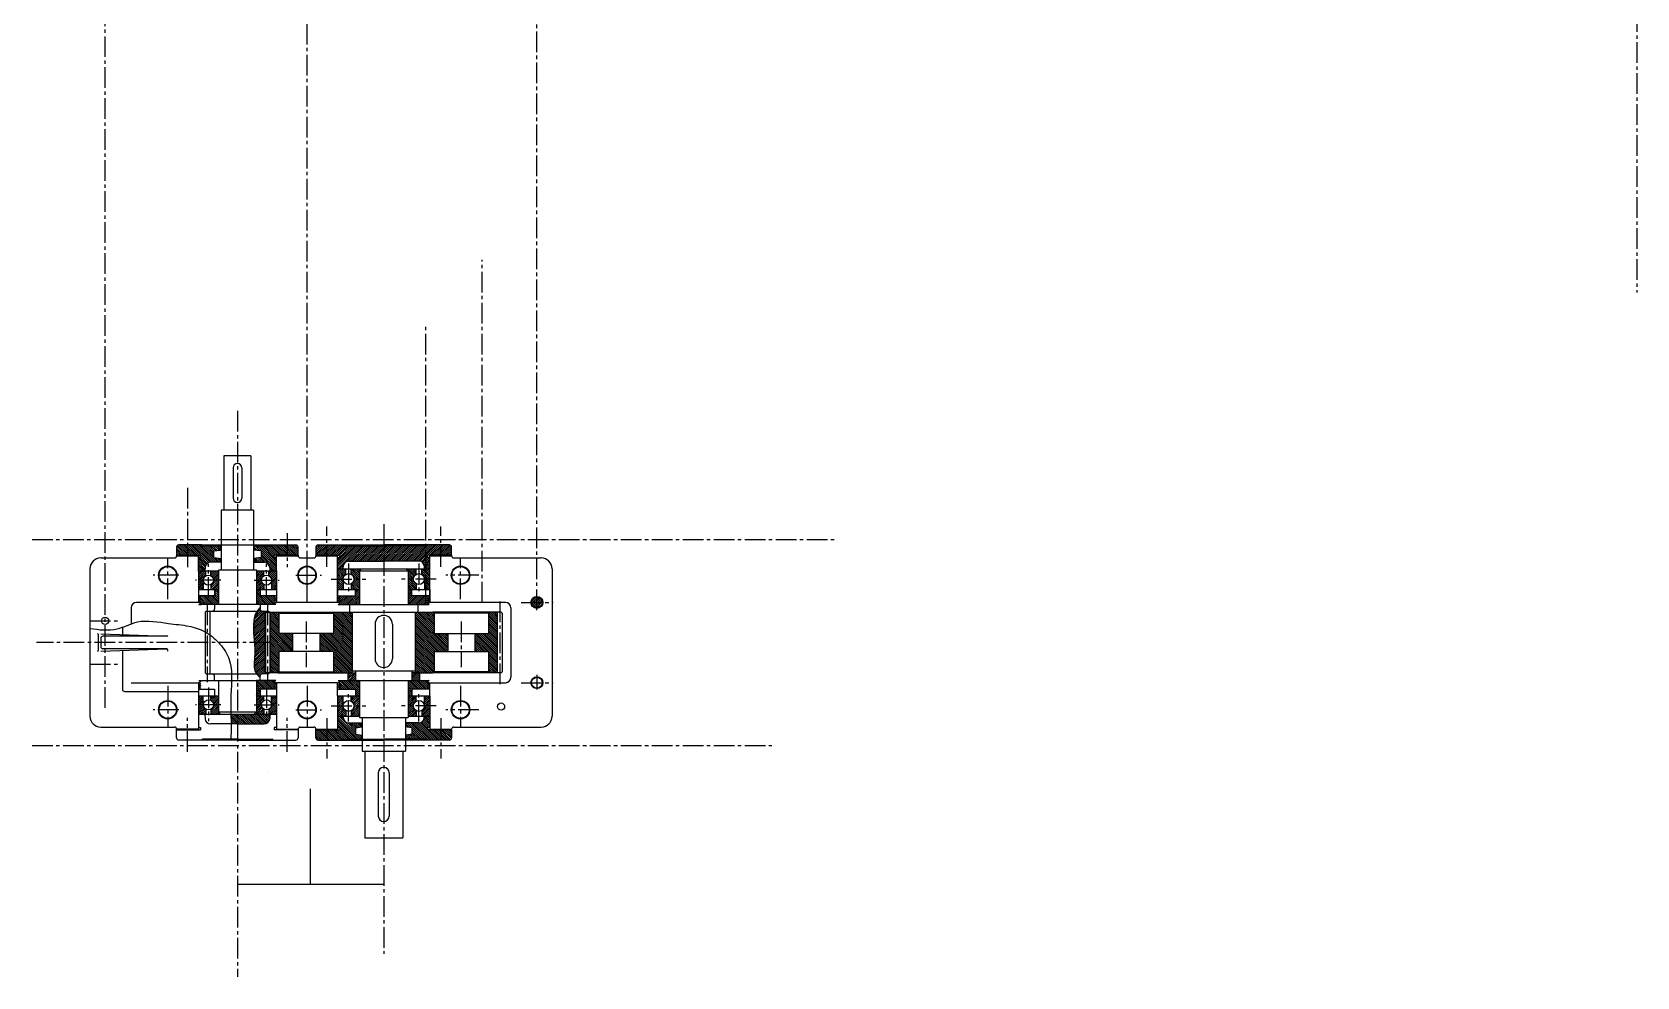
# Model space of a CAD drawing. Header units: inches. Extents: x -1077 to 1623, y -2224 to 594.
# Drawn here: x -37 to 1443, y -2224 to -1353 of the extents above; entities that cross this region are included whole.
import ezdxf

# ---------------------------------------------------------------- set-up
doc = ezdxf.new("R2010")
doc.units = ezdxf.units.IN
doc.header["$MEASUREMENT"] = 0
doc.linetypes.add('CENTER2', pattern=[28.575, 19.05, -3.175, 3.175, -3.175])
for name, color, linetype in [('中心线', 10, 'CENTER2'), ('剖面层', 4, 'Continuous'), ('粗实线', 5, 'Continuous')]:
    doc.layers.add(name, color=color, linetype=linetype)

msp = doc.modelspace()

# ---------------------------------------------------------------- hatches: boundary and pattern name
at = {"layer": '剖面层'}
h = msp.add_hatch(dxfattribs=at)
h.set_pattern_fill('ANSI31', color=256, scale=10, angle=90)
h.paths.add_polyline_path([(198.5, -1826), (185.5, -1826, -0.414214), (184.5, -1827), (168, -1827), (168, -1830.7), (174.5, -1831.5), (174.5, -1837.5), (168, -1838.3), (168, -1842), (177.3, -1842, -0.399656), (182.3, -1846.8), (182.5, -1850), (188.5, -1850), (188.5, -1837.6), (186.5, -1837.6), (186.5, -1835.6), (198.5, -1835.6)])
h.paths.add_polyline_path([(208.5, -1828, 0.414214), (206.5, -1826), (198.5, -1826), (198.5, -1835.6), (203, -1835.6), (208.5, -1835.6)])
h.paths.add_polyline_path([(130.5, -1831.5), (137, -1830.7), (137, -1827), (120.5, -1827, -0.414214), (119.5, -1826), (106.5, -1826), (106.5, -1835.6), (118.5, -1835.6), (118.5, -1837.6), (116.5, -1837.6), (116.5, -1850), (122.5, -1850), (122.7, -1846.8, -0.399656), (127.7, -1842), (137, -1842), (137, -1838.3), (130.5, -1837.5)])
h.paths.add_polyline_path([(106.5, -1826), (98.5, -1826, 0.414214), (96.5, -1828), (96.5, -1835.6), (102, -1835.6), (106.5, -1835.6)])
h = msp.add_hatch(dxfattribs=at)
h.set_pattern_fill('ANSI31', color=256, scale=10)
h.paths.add_polyline_path([(287.5, -1827), (249, -1827, -0.414214), (248, -1826), (235, -1826), (235, -1835.6), (247, -1835.6), (247, -1837.6), (245, -1837.6), (245, -1848), (250, -1848), (250, -1846, -0.414214), (255, -1841), (287.5, -1841)])
h.paths.add_polyline_path([(235, -1826), (227, -1826, 0.414214), (225, -1828), (225, -1835.6), (235, -1835.6)])
h.paths.add_polyline_path([(326.3, -1827, -0.063254), (326, -1827), (287.5, -1827), (287.5, -1841), (320, -1841, -0.414214), (325, -1846), (325, -1848), (326.3, -1848)])
h.paths.add_polyline_path([(340, -1826), (327, -1826, -0.341999), (326.3, -1827), (326.3, -1848), (330, -1848), (330, -1837.6), (328, -1837.6), (328, -1835.6), (340, -1835.6)])
h.paths.add_polyline_path([(350, -1828, 0.414214), (348, -1826), (340, -1826), (340, -1835.6), (350, -1835.6)])
h = msp.add_hatch(dxfattribs=at)
h.set_pattern_fill('ANSI31', color=256, scale=10)
h.paths.add_polyline_path([(135, -1850), (128.1, -1850), (128.1, -1854.5, -0.266857), (130.4, -1858.5), (135, -1858.5)])
h.paths.add_polyline_path([(135, -1858.5), (130.4, -1858.5, -0.266857), (128.1, -1862.5), (128.1, -1867), (135, -1867)])
h.paths.add_polyline_path([(121.1, -1858.5), (116.5, -1858.5), (116.5, -1867), (121.1, -1867)])
h.paths.add_polyline_path([(123.4, -1854.5), (123.4, -1850), (116.5, -1850), (116.5, -1858.5), (121.1, -1858.5, -0.267949)])
h.paths.add_polyline_path([(176.9, -1850), (170, -1850), (170, -1858.5), (174.6, -1858.5, -0.266857), (176.9, -1854.5)])
h.paths.add_polyline_path([(188.5, -1850), (181.6, -1850), (181.6, -1854.5, -0.267949), (183.9, -1858.5), (188.5, -1858.5)])
h.paths.add_polyline_path([(188.5, -1858.5), (183.9, -1858.5), (183.9, -1867), (188.5, -1867)])
h.paths.add_polyline_path([(176.9, -1862.5, -0.266857), (174.6, -1858.5), (170, -1858.5), (170, -1867), (176.9, -1867)])
h = msp.add_hatch(dxfattribs=at)
h.set_pattern_fill('ANSI31', color=256, scale=10, angle=90)
h.paths.add_polyline_path([(265, -1857.5), (260, -1857.5, -0.266598), (257.5, -1861.8), (257.5, -1867), (265, -1867)])
h.paths.add_polyline_path([(265, -1848), (257.5, -1848), (257.5, -1853.2, -0.265239), (260, -1857.5), (265, -1857.5)])
h.paths.add_polyline_path([(252.5, -1848), (245, -1848), (245, -1857.5), (250, -1857.5, -0.265967), (252.5, -1853.2)])
h.paths.add_polyline_path([(250, -1857.5), (245, -1857.5), (245, -1867), (250, -1867)])
h.paths.add_polyline_path([(317.5, -1861.8, -0.266598), (315, -1857.5), (310, -1857.5), (310, -1867), (317.5, -1867)])
h.paths.add_polyline_path([(317.5, -1853.2), (317.5, -1848), (310, -1848), (310, -1857.5), (315, -1857.5, -0.265239)])
h.paths.add_polyline_path([(330, -1857.5), (326.3, -1857.5), (326.3, -1867), (330, -1867)])
h.paths.add_polyline_path([(330, -1848), (326.3, -1848), (326.3, -1857.5), (330, -1857.5)])
h.paths.add_polyline_path([(326.3, -1848), (322.5, -1848), (322.5, -1853.2, -0.265967), (325, -1857.5), (326.3, -1857.5)])
h.paths.add_polyline_path([(326.3, -1857.5), (325, -1857.5), (325, -1867), (326.3, -1867)])
h = msp.add_hatch(dxfattribs=at)
h.set_pattern_fill('ANSI31', color=256, scale=10, angle=90)
h.paths.add_polyline_path([(188, -1879), (186.3, -1878), (188, -1877), (186.3, -1876), (188, -1875), (186.3, -1874), (188, -1873), (173.5, -1873), (173.5, -1867), (170, -1867), (170, -1881), (188, -1881), (186.3, -1880)])
h.paths.add_polyline_path([(135, -1867), (131.5, -1867), (131.5, -1873), (117, -1873), (118.7, -1874), (117, -1875), (118.7, -1876), (117, -1877), (118.7, -1878), (117, -1879), (118.7, -1880), (117, -1881), (135, -1881)])
h = msp.add_hatch(dxfattribs=at)
h.set_pattern_fill('ANSI31', color=256, scale=10)
h.paths.add_polyline_path([(265, -1867), (261.5, -1867), (261.5, -1873), (245.5, -1873), (247.2, -1874), (245.5, -1875), (247.2, -1876), (245.5, -1877), (247.2, -1878), (245.5, -1879), (247.2, -1880), (245.5, -1881), (265, -1881)])
h.paths.add_polyline_path([(313.5, -1873), (313.5, -1867), (310, -1867), (310, -1881), (329.5, -1881), (327.8, -1880), (329.5, -1879), (327.8, -1878), (329.5, -1877), (327.8, -1876), (329.5, -1875), (327.8, -1874), (329.5, -1873)])
h = msp.add_hatch(dxfattribs=at)
h.set_pattern_fill('ANSI31', color=256, scale=10)
edge = h.paths.add_edge_path()
edge.add_arc((428.7, -1879), 5, 0, 360)
h = msp.add_hatch(dxfattribs=at)
h.set_pattern_fill('ANSI31', color=256, scale=10)
edge = h.paths.add_edge_path()
edge.add_line((177.8, -1887), (175.5, -1887))
edge.add_arc((175.5, -1885), 2, 180, 270, ccw=False)
edge.add_line((173.5, -1885), (173.5, -1884))
edge.add_spline(control_points=[(173.5, -1884), (172.5, -1885), (171.5, -1885.9), (170.7, -1887)], knot_values=[0, 0, 0, 0, 4.120463, 4.120463, 4.120463, 4.120463], degree=3, periodic=0)
edge.add_spline(control_points=[(170.7, -1887), (168.3, -1890.2), (166.1, -1905.7), (170.1, -1923.1), (167.1, -1940.4), (170, -1944.5), (170.5, -1945)], knot_values=[4.120463, 4.120463, 4.120463, 4.120463, 16.242757, 47.468529, 60.891979, 63.045472, 63.045472, 63.045472, 63.045472], degree=3, periodic=0)
edge.add_spline(control_points=[(170.5, -1945), (171.4, -1946.1), (172.4, -1947.1), (173.5, -1948)], knot_values=[63.045472, 63.045472, 63.045472, 63.045472, 67.212652, 67.212652, 67.212652, 67.212652], degree=3, periodic=0)
edge.add_line((173.5, -1948), (173.5, -1947))
edge.add_arc((175.5, -1947), 2, 90, 180, ccw=False)
edge.add_line((175.5, -1945), (177.8, -1945))
edge.add_line((177.8, -1945), (177.8, -1887))
h = msp.add_hatch(dxfattribs=at)
h.set_pattern_fill('ANSI31', color=256, scale=10, angle=90)
h.paths.add_polyline_path([(258.5, -1889), (257.5, -1888), (256, -1888), (242.1, -1888), (241.1, -1889), (241.1, -1907.6), (228.5, -1907.6), (228.5, -1924.4), (241.1, -1924.4), (241.1, -1943), (242.1, -1944), (257.5, -1944), (258.5, -1943)])
h.paths.add_polyline_path([(203.4, -1907.6), (190.8, -1907.6), (190.8, -1889), (189.8, -1888), (182.8, -1888), (182.8, -1944), (189.8, -1944), (190.8, -1943), (190.8, -1924.4), (203.4, -1924.4)])
h.paths.add_polyline_path([(346.5, -1907.6), (333.9, -1907.6), (333.9, -1889), (332.9, -1888), (317.5, -1888), (316.5, -1889), (316.5, -1943), (317.5, -1944), (318.5, -1944), (332.9, -1944), (333.9, -1943), (333.9, -1924.4), (346.5, -1924.4)])
h.paths.add_polyline_path([(392.2, -1888), (385.2, -1888), (384.2, -1889), (384.2, -1907.6), (371.6, -1907.6), (371.6, -1924.4), (384.2, -1924.4), (384.2, -1943), (385.2, -1944), (392.2, -1944)])
h = msp.add_hatch(dxfattribs=at)
h.set_pattern_fill('ANSI31', color=256, scale=10, angle=90)
h.paths.add_polyline_path([(186.3, -1956), (188, -1955), (186.3, -1954), (188, -1953), (186.3, -1952), (188, -1951), (170, -1951), (170, -1965), (173.5, -1965), (173.5, -1959), (188, -1959), (186.3, -1958), (188, -1957)])
h.paths.add_polyline_path([(152.5, -1982), (152.5, -1991), (177.3, -1991, 0.399656), (182.3, -1986.3), (182.5, -1982)])
edge = h.paths.add_edge_path()
edge.add_line((152.5, -1982), (146.6, -1982))
edge.add_spline(control_points=[(146.6, -1982), (146.6, -1985), (146.7, -1988), (146.7, -1991)], knot_values=[193.066164, 193.066164, 193.066164, 193.066164, 202.088447, 202.088447, 202.088447, 202.088447], degree=3, periodic=0)
edge.add_line((146.7, -1991), (152.5, -1991))
edge.add_line((152.5, -1991), (152.5, -1982))
h = msp.add_hatch(dxfattribs=at)
h.set_pattern_fill('ANSI31', color=256, scale=10, angle=90)
h.paths.add_polyline_path([(327.8, -1956), (329.5, -1955), (327.8, -1954), (329.5, -1953), (327.8, -1952), (329.5, -1951), (310, -1951), (310, -1965), (313.5, -1965), (313.5, -1959), (329.5, -1959), (327.8, -1958), (329.5, -1957)])
h.paths.add_polyline_path([(265, -1951), (245.5, -1951), (247.2, -1952), (245.5, -1953), (247.2, -1954), (245.5, -1955), (247.2, -1956), (245.5, -1957), (247.2, -1958), (245.5, -1959), (261.5, -1959), (261.5, -1965), (265, -1965)])
h = msp.add_hatch(dxfattribs=at)
h.set_pattern_fill('ANSI31', color=256, scale=10)
h.paths.add_polyline_path([(261.5, -1944), (256.5, -1944), (254.5, -1944), (254.5, -1951), (261.5, -1951)])
h.paths.add_polyline_path([(320.5, -1944), (317.5, -1944), (313.5, -1944), (313.5, -1951), (320.5, -1951)])
h = msp.add_hatch(dxfattribs=at)
h.set_pattern_fill('ANSI31', color=256, scale=10)
h.paths.add_polyline_path([(135, -1973.5), (130.4, -1973.5, -0.266857), (128.1, -1977.5), (128.1, -1982), (135, -1982)])
h.paths.add_polyline_path([(135, -1965), (128.1, -1965), (128.1, -1969.5, -0.266857), (130.4, -1973.5), (135, -1973.5)])
h.paths.add_polyline_path([(121.1, -1965), (116.5, -1965), (116.5, -1973.5), (121.1, -1973.5)])
h.paths.add_polyline_path([(123.4, -1977.5, -0.267949), (121.1, -1973.5), (116.5, -1973.5), (116.5, -1982), (123.4, -1982)])
h = msp.add_hatch(dxfattribs=at)
h.set_pattern_fill('ANSI31', color=256, scale=10)
h.paths.add_polyline_path([(188.5, -1973.5), (183.9, -1973.5, -0.267949), (181.6, -1977.5), (181.6, -1982), (188.5, -1982)])
h.paths.add_polyline_path([(188.5, -1965), (183.9, -1965), (183.9, -1973.5), (188.5, -1973.5)])
h.paths.add_polyline_path([(176.9, -1965), (170, -1965), (170, -1973.5), (174.6, -1973.5, -0.266857), (176.9, -1969.5)])
h.paths.add_polyline_path([(176.9, -1977.5, -0.266857), (174.6, -1973.5), (170, -1973.5), (170, -1982), (176.9, -1982)])
h = msp.add_hatch(dxfattribs=at)
h.set_pattern_fill('ANSI31', color=256, scale=10)
h.paths.add_polyline_path([(265, -1965), (257.5, -1965), (257.5, -1970.2, -0.266598), (260, -1974.5), (265, -1974.5)])
h.paths.add_polyline_path([(265, -1974.5), (260, -1974.5, -0.265239), (257.5, -1978.8), (257.5, -1984), (265, -1984)])
h.paths.add_polyline_path([(252.5, -1978.8, -0.265967), (250, -1974.5), (245, -1974.5), (245, -1984), (252.5, -1984)])
h.paths.add_polyline_path([(250, -1965), (245, -1965), (245, -1974.5), (250, -1974.5)])
h.paths.add_polyline_path([(317.5, -1965), (310, -1965), (310, -1974.5), (315, -1974.5, -0.266598), (317.5, -1970.2)])
h.paths.add_polyline_path([(317.5, -1978.8, -0.265239), (315, -1974.5), (310, -1974.5), (310, -1984), (317.5, -1984)])
h.paths.add_polyline_path([(330, -1974.5), (325, -1974.5, -0.265967), (322.5, -1978.8), (322.5, -1984), (330, -1984)])
h.paths.add_polyline_path([(330, -1965), (325, -1965), (325, -1974.5), (330, -1974.5)])
h = msp.add_hatch(dxfattribs=at)
h.set_pattern_fill('ANSI31', color=256, scale=10, angle=90)
h.paths.add_polyline_path([(261.5, -1994.5), (267, -1993.8), (267, -1990), (255.1, -1990, -0.399656), (250.1, -1985.3), (250, -1984), (245, -1984), (245, -1994.4), (247, -1994.4), (247, -1996.4), (235, -1996.4), (235, -2006), (248, -2006, -0.414214), (249, -2005), (267, -2005), (267, -2001.2), (261.5, -2000.5)])
h.paths.add_polyline_path([(328, -1994.4), (330, -1994.4), (330, -1984), (325, -1984), (324.9, -1985.3, -0.399656), (319.9, -1990), (308, -1990), (308, -1993.8), (313.5, -1994.5), (313.5, -2000.5), (308, -2001.2), (308, -2005), (326, -2005, -0.414214), (327, -2006), (340, -2006), (340, -1996.4), (328, -1996.4)])
h.paths.add_polyline_path([(235, -1996.4), (225, -1996.4), (225, -2004, 0.414214), (227, -2006), (235, -2006)])
h.paths.add_polyline_path([(350, -1996.4), (340, -1996.4), (340, -2006), (348, -2006, 0.414214), (350, -2004)])

# ---------------------------------------------------------------- linework, layer by layer
at = {"layer": '中心线'}
for p, q in [((216.8, -1879), (216.8, -482.3)), ((1443.2, -676.9), (1443.2, -1593.4)), ((30.5, -1976.3), (30.5, -857)), ((428.7, -1886.1), (428.7, -891.9)), ((378.3, -1879), (378.3, -1563.1)), ((326.3, -1879), (326.3, -1624.7)), ((152.5, -1702.5), (152.5, -2224.2)), ((106.5, -1773.4), (106.5, -1846.5)), ((198.5, -1815.3), (198.5, -1846.5)), ((235, -1846.3), (235, -1809.1)), ((287.5, -1806.8), (287.5, -2203)), ((340, -1846.3), (340, -1809.1)), ((-36.8, -1821), (705.6, -1821)), ((88.3, -1876), (88.3, -1837.6)), ((125.8, -1874.7), (125.8, -1843.6)), ((179.3, -1874.7), (179.3, -1843.6)), ((216.8, -1876), (216.8, -1837.6)), ((255, -1843.1), (255, -1870.8)), ((320, -1843.1), (320, -1870.8)), ((358.3, -1876), (358.3, -1837.6)), ((98.6, -1854), (74.8, -1854)), ((137.1, -1858.5), (114, -1858.5)), ((167.9, -1858.5), (191, -1858.5)), ((206.5, -1854), (230.2, -1854)), ((239.1, -1857.5), (271, -1857.5)), ((335.9, -1857.5), (304, -1857.5)), ((375.2, -1854), (344.8, -1854)), ((394.7, -1878.1), (394.7, -1955.3)), ((414.2, -1879), (443.9, -1879)), ((124.7, -1881), (124.7, -1952.5)), ((180.3, -1881), (180.3, -1952.5)), ((16.5, -1896), (42.5, -1896)), ((216, -1896.6), (216, -1938.7)), ((359, -1896.6), (359, -1938.7)), ((182.8, -1916), (-32.9, -1916)), ((16.5, -1936), (42.5, -1936)), ((414.2, -1953), (443.9, -1953)), ((428.7, -1945.9), (428.7, -1959.2)), ((88.3, -1956), (88.3, -1994.4)), ((125.8, -1957.4), (125.8, -1988.4)), ((179.3, -1957.4), (179.3, -1988.4)), ((216.8, -1956), (216.8, -1994.4)), ((255, -1988.9), (255, -1961.3)), ((320, -1988.9), (320, -1961.3)), ((358.3, -1956), (358.3, -1994.4)), ((98.6, -1978), (74.8, -1978)), ((137.1, -1973.5), (114, -1973.5)), ((167.9, -1973.5), (191, -1973.5)), ((206.5, -1978), (230.2, -1978)), ((239.1, -1974.5), (271, -1974.5)), ((335.9, -1974.5), (304, -1974.5)), ((375.2, -1978), (344.8, -1978)), ((106.5, -2016.8), (106.5, -1985.5)), ((198.5, -2016.8), (198.5, -1985.5)), ((235, -1985.8), (235, -2022.9)), ((340, -1985.8), (340, -2022.9)), ((-36.8, -2011), (645.5, -2011))]:
    msp.add_line(p, q, dxfattribs=at)
at = {"layer": '粗实线'}
for p, q in [((140, -1744), (140, -1794)), ((165, -1744), (140, -1744)), ((165, -1744), (165, -1794)), ((148.5, -1755), (148.5, -1783)), ((156.5, -1755), (156.5, -1783)), ((167.5, -1794), (137.5, -1794)), ((137.5, -1794), (137.5, -1849)), ((167.5, -1794), (167.5, -1849)), ((96.5, -1828), (96.5, -1835.6)), ((119.5, -1826), (98.5, -1826)), ((119.5, -1826), (119.5, -1826)), ((119.5, -1826), (185.5, -1826)), ((137, -1827), (120.5, -1827)), ((130.5, -1831.5), (137.5, -1830.7)), ((130.5, -1831.5), (130.5, -1837.5)), ((137, -1830.7), (137, -1827)), ((174.5, -1831.5), (167.5, -1830.7)), ((168, -1830.7), (168, -1827)), ((168, -1827), (184.5, -1827)), ((174.5, -1831.5), (174.5, -1837.5)), ((185.5, -1826), (206.5, -1826)), ((208.5, -1835.6), (208.5, -1828)), ((225, -1828), (225, -1835.6)), ((227, -1826), (287.5, -1826)), ((249, -1827), (287.5, -1827)), ((348, -1826), (287.5, -1826)), ((326, -1827), (287.5, -1827)), ((350, -1835.6), (350, -1828)), ((16.5, -1848), (16.5, -1984)), ((26.5, -1838), (94.5, -1838)), ((96.5, -1835.6), (102, -1835.6)), ((96.5, -1835.6), (96.5, -1836)), ((96.5, -1836), (116.5, -1836)), ((102, -1835.6), (118.5, -1835.6)), ((116.5, -1836), (116.5, -1835.6)), ((116.5, -1836), (116.5, -1879)), ((116.5, -1850), (116.5, -1836)), ((116.5, -1837.6), (118.5, -1837.6)), ((116.5, -1850), (135, -1850)), ((118.5, -1837.6), (118.5, -1835.6)), ((122.7, -1846.8), (122.5, -1850)), ((123.4, -1854.5), (123.4, -1850)), ((137, -1842), (127.7, -1842)), ((128.1, -1854.5), (128.1, -1850)), ((130.5, -1837.5), (137.5, -1838.4)), ((135, -1849), (135, -1881)), ((135, -1849), (170, -1849)), ((137, -1838.3), (137, -1842)), ((174.5, -1837.5), (167.5, -1838.4)), ((168, -1838.3), (168, -1842)), ((168, -1842), (177.3, -1842)), ((170, -1849), (170, -1867)), ((170, -1850), (188.5, -1850)), ((176.9, -1854.5), (176.9, -1850)), ((181.6, -1854.5), (181.6, -1850)), ((182.3, -1846.8), (182.5, -1850)), ((203, -1835.6), (186.5, -1835.6)), ((186.5, -1837.6), (186.5, -1835.6)), ((188.5, -1837.6), (186.5, -1837.6)), ((188.5, -1836), (188.5, -1835.6)), ((188.5, -1850), (188.5, -1836)), ((188.5, -1836), (208.5, -1836)), ((188.5, -1850), (188.5, -1867)), ((208.5, -1835.6), (203, -1835.6)), ((208.5, -1835.6), (208.5, -1836)), ((210.5, -1838), (223, -1838)), ((225, -1835.6), (247, -1835.6)), ((225, -1835.6), (225, -1836)), ((225, -1836), (245, -1836)), ((245, -1836), (245, -1835.6)), ((245, -1879), (245, -1836)), ((245, -1837.6), (247, -1837.6)), ((245, -1867), (245, -1848)), ((245, -1848), (265, -1848)), ((247, -1837.6), (247, -1835.6)), ((250, -1848), (250, -1846)), ((252.5, -1853.2), (252.5, -1848)), ((255, -1841), (287.5, -1841)), ((257.5, -1853.2), (257.5, -1848)), ((265, -1848), (265, -1881)), ((265, -1848), (310, -1848)), ((265, -1850), (267, -1848)), ((265, -1850), (310, -1850)), ((320, -1841), (287.5, -1841)), ((310, -1850), (308, -1848)), ((310, -1848), (310, -1881)), ((310, -1848), (330, -1848)), ((317.5, -1853.2), (317.5, -1848)), ((322.5, -1853.2), (322.5, -1848)), ((325, -1848), (325, -1846)), ((350, -1835.6), (328, -1835.6)), ((328, -1837.6), (328, -1835.6)), ((330, -1837.6), (328, -1837.6)), ((330, -1836), (330, -1835.6)), ((330, -1879), (330, -1836)), ((330, -1836), (350, -1836)), ((330, -1867), (330, -1848)), ((350, -1835.6), (350, -1836)), ((352, -1838), (432.7, -1838)), ((442.7, -1848), (442.7, -1984)), ((121.1, -1858.5), (121.1, -1867)), ((128.1, -1862.5), (128.1, -1867)), ((176.9, -1862.5), (176.9, -1867)), ((183.9, -1858.5), (183.9, -1867)), ((250, -1857.5), (250, -1867)), ((257.5, -1861.8), (257.5, -1867)), ((317.5, -1861.8), (317.5, -1867)), ((325, -1857.5), (325, -1867)), ((116.5, -1879), (59.5, -1879)), ((116.5, -1867), (135, -1867)), ((131.5, -1873), (117, -1873)), ((117, -1873), (118.7, -1874)), ((118.7, -1874), (117, -1875)), ((118.7, -1876), (117, -1875)), ((117, -1877), (118.7, -1876)), ((117, -1877), (118.7, -1878)), ((118.7, -1878), (117, -1879)), ((118.7, -1880), (117, -1879)), ((131.5, -1867), (131.5, -1873)), ((170, -1867), (188.5, -1867)), ((170, -1867), (170, -1881)), ((173.5, -1867), (173.5, -1873)), ((188, -1873), (173.5, -1873)), ((188, -1873), (186.3, -1874)), ((186.3, -1874), (188, -1875)), ((186.3, -1876), (188, -1875)), ((188, -1877), (186.3, -1876)), ((188, -1877), (186.3, -1878)), ((186.3, -1878), (188, -1879)), ((186.3, -1880), (188, -1879)), ((188.5, -1867), (188.5, -1879)), ((245, -1879), (188.5, -1879)), ((245, -1867), (265, -1867)), ((245, -1867), (245, -1879)), ((245.5, -1873), (247.2, -1874)), ((245.5, -1873), (261.5, -1873)), ((247.2, -1874), (245.5, -1875)), ((247.2, -1876), (245.5, -1875)), ((245.5, -1877), (247.2, -1876)), ((245.5, -1877), (247.2, -1878)), ((247.2, -1878), (245.5, -1879)), ((247.2, -1880), (245.5, -1879)), ((261.5, -1873), (261.5, -1867)), ((310, -1867), (330, -1867)), ((313.5, -1873), (313.5, -1867)), ((329.5, -1873), (313.5, -1873)), ((329.5, -1873), (327.8, -1874)), ((327.8, -1874), (329.5, -1875)), ((327.8, -1876), (329.5, -1875)), ((329.5, -1877), (327.8, -1876)), ((329.5, -1877), (327.8, -1878)), ((327.8, -1878), (329.5, -1879)), ((327.8, -1880), (329.5, -1879)), ((330, -1867), (330, -1879)), ((399.7, -1879), (330, -1879)), ((54.5, -1884), (54.5, -1898.8)), ((117, -1881), (118.7, -1880)), ((188, -1881), (117, -1881)), ((117, -1881), (119, -1881)), ((122.7, -1888), (123.7, -1887)), ((122.7, -1888), (122.7, -1944)), ((123.7, -1887), (129.5, -1887)), ((127.2, -1887), (127.2, -1945)), ((129.5, -1887), (170.7, -1887)), ((131.5, -1881), (131.5, -1885)), ((173.5, -1881), (173.5, -1885)), ((175.5, -1887), (181.3, -1887)), ((177.8, -1887), (177.8, -1945)), ((178.3, -1889), (179.3, -1888)), ((178.3, -1889), (178.3, -1943)), ((179.3, -1888), (189.8, -1888)), ((181.3, -1887), (182.3, -1888)), ((182.3, -1888), (182.3, -1944)), ((182.8, -1888), (182.8, -1944)), ((188, -1881), (186, -1881)), ((188, -1881), (186.3, -1880)), ((190.8, -1889), (189.8, -1888)), ((189.8, -1888), (242.1, -1888)), ((190.8, -1889), (190.8, -1907.6)), ((190.8, -1889), (241.1, -1889)), ((241.1, -1889), (242.1, -1888)), ((241.1, -1889), (241.1, -1907.6)), ((242.1, -1888), (257.5, -1888)), ((245.5, -1881), (247.2, -1880)), ((245.5, -1881), (265, -1881)), ((256, -1881), (256, -1888)), ((256, -1888), (319, -1888)), ((258.5, -1889), (257.5, -1888)), ((258.5, -1889), (258.5, -1943)), ((265, -1881), (310, -1881)), ((310, -1881), (329.5, -1881)), ((316.5, -1889), (317.5, -1888)), ((316.5, -1889), (316.5, -1943)), ((317.5, -1888), (332.9, -1888)), ((319, -1881), (319, -1888)), ((329.5, -1881), (327.8, -1880)), ((332.9, -1888), (333.9, -1889)), ((385.2, -1888), (332.9, -1888)), ((333.9, -1889), (333.9, -1907.6)), ((384.2, -1889), (333.9, -1889)), ((384.2, -1889), (385.2, -1888)), ((384.2, -1889), (384.2, -1907.6)), ((395.7, -1888), (385.2, -1888)), ((392.2, -1888), (392.2, -1944)), ((395.7, -1888), (396.7, -1889)), ((396.7, -1889), (396.7, -1943)), ((404.7, -1884), (404.7, -1948)), ((24.5, -1923), (24.5, -1909)), ((26.5, -1908), (87.5, -1910.2)), ((46.5, -1901.9), (46.5, -1908.7)), ((241.1, -1907.6), (190.8, -1907.6)), ((203.4, -1907.6), (203.4, -1924.4)), ((228.5, -1907.6), (228.5, -1924.4)), ((279.5, -1899), (279.5, -1931)), ((295.5, -1899), (295.5, -1931)), ((333.9, -1907.6), (384.2, -1907.6)), ((346.5, -1907.6), (346.5, -1924.4)), ((371.6, -1907.6), (371.6, -1924.4)), ((26.5, -1912.2), (26.5, -1919.8)), ((26.5, -1924), (87.5, -1921.8)), ((87.3, -1910.2), (28.5, -1910.2)), ((87.3, -1921.8), (28.5, -1921.8)), ((46.5, -1923.3), (46.5, -1959)), ((88.3, -1924), (88.3, -1922.8)), ((190.8, -1924.4), (190.8, -1943)), ((241.1, -1924.4), (190.8, -1924.4)), ((241.1, -1924.4), (241.1, -1943)), ((333.9, -1924.4), (384.2, -1924.4)), ((333.9, -1924.4), (333.9, -1943)), ((384.2, -1924.4), (384.2, -1943)), ((54.5, -1953), (116.5, -1953)), ((116.5, -1953), (116.5, -1996)), ((117, -1951), (118.7, -1952)), ((117, -1951), (135, -1951)), ((118.7, -1952), (117, -1953)), ((118.7, -1954), (117, -1953)), ((122.7, -1944), (123.7, -1945)), ((123.7, -1945), (129.5, -1945)), ((129.5, -1945), (170.5, -1945)), ((131.5, -1951), (131.5, -1947)), ((135, -1951), (170, -1951)), ((135, -1951), (135, -1982)), ((188, -1951), (170, -1951)), ((170, -1951), (170, -1982)), ((173.5, -1951), (173.5, -1947)), ((181.3, -1945), (175.5, -1945)), ((179.3, -1944), (178.3, -1943)), ((189.8, -1944), (179.3, -1944)), ((182.3, -1944), (181.3, -1945)), ((188, -1951), (186.3, -1952)), ((186.3, -1952), (188, -1953)), ((186.3, -1954), (188, -1953)), ((188.5, -1953), (188.5, -1996)), ((245, -1953), (188.5, -1953)), ((190.8, -1943), (189.8, -1944)), ((189.8, -1944), (242.1, -1944)), ((190.8, -1943), (241.1, -1943)), ((242.1, -1944), (241.1, -1943)), ((242.1, -1944), (257.5, -1944)), ((245, -1965), (245, -1953)), ((245.5, -1951), (265, -1951)), ((245.5, -1951), (247.2, -1952)), ((247.2, -1952), (245.5, -1953)), ((247.2, -1954), (245.5, -1953)), ((254.5, -1944), (254.5, -1951)), ((256.5, -1944), (261.5, -1944)), ((258.5, -1943), (257.5, -1944)), ((258.5, -1942), (316.5, -1942)), ((261.5, -1942), (261.5, -1951)), ((265, -1951), (265, -1985)), ((265, -1951), (310, -1951)), ((310, -1951), (329.5, -1951)), ((310, -1951), (310, -1985)), ((313.5, -1942), (313.5, -1951)), ((318.5, -1944), (313.5, -1944)), ((317.5, -1944), (316.5, -1943)), ((317.5, -1944), (332.9, -1944)), ((320.5, -1944), (320.5, -1951)), ((329.5, -1951), (327.8, -1952)), ((327.8, -1952), (329.5, -1953)), ((327.8, -1954), (329.5, -1953)), ((330, -1965), (330, -1953)), ((330, -1953), (399.7, -1953)), ((333.9, -1943), (332.9, -1944)), ((385.2, -1944), (332.9, -1944)), ((384.2, -1943), (333.9, -1943)), ((385.2, -1944), (384.2, -1943)), ((395.7, -1944), (385.2, -1944)), ((395.7, -1944), (396.7, -1943)), ((48.5, -1961), (116.5, -1961)), ((116.5, -1965), (135, -1965)), ((117, -1955), (118.7, -1954)), ((117, -1955), (118.7, -1956)), ((118.7, -1956), (117, -1957)), ((118.7, -1958), (117, -1957)), ((117, -1959), (118.7, -1958)), ((117, -1959), (131.5, -1959)), ((121.1, -1973.5), (121.1, -1965)), ((128.1, -1969.5), (128.1, -1965)), ((131.5, -1959), (131.5, -1965)), ((170, -1965), (188.5, -1965)), ((173.5, -1959), (173.5, -1965)), ((188, -1959), (173.5, -1959)), ((176.9, -1969.5), (176.9, -1965)), ((183.9, -1973.5), (183.9, -1965)), ((188, -1955), (186.3, -1954)), ((188, -1955), (186.3, -1956)), ((186.3, -1956), (188, -1957)), ((186.3, -1958), (188, -1957)), ((188, -1959), (186.3, -1958)), ((245, -1965), (265, -1965)), ((245, -1965), (245, -1984)), ((245.5, -1955), (247.2, -1954)), ((245.5, -1955), (247.2, -1956)), ((247.2, -1956), (245.5, -1957)), ((247.2, -1958), (245.5, -1957)), ((245.5, -1959), (247.2, -1958)), ((245.5, -1959), (261.5, -1959)), ((250, -1974.5), (250, -1965)), ((257.5, -1970.2), (257.5, -1965)), ((261.5, -1959), (261.5, -1965)), ((310, -1965), (330, -1965)), ((313.5, -1959), (313.5, -1965)), ((329.5, -1959), (313.5, -1959)), ((317.5, -1970.2), (317.5, -1965)), ((325, -1974.5), (325, -1965)), ((329.5, -1955), (327.8, -1954)), ((329.5, -1955), (327.8, -1956)), ((327.8, -1956), (329.5, -1957)), ((327.8, -1958), (329.5, -1957)), ((329.5, -1959), (327.8, -1958)), ((330, -1965), (330, -1984)), ((116.5, -1982), (188.5, -1982)), ((122.5, -1982), (122.7, -1986.3)), ((123.4, -1977.5), (123.4, -1982)), ((128.1, -1977.5), (128.1, -1982)), ((137, -1982), (135, -1980)), ((135, -1980), (170, -1980)), ((168, -1982), (170, -1980)), ((176.9, -1977.5), (176.9, -1982)), ((181.6, -1977.5), (181.6, -1982)), ((182.5, -1982), (182.3, -1986.3)), ((252.5, -1978.8), (252.5, -1984)), ((257.5, -1978.8), (257.5, -1984)), ((317.5, -1978.8), (317.5, -1984)), ((322.5, -1978.8), (322.5, -1984)), ((26.5, -1994), (94.5, -1994)), ((116.5, -1996), (96.5, -1996)), ((96.5, -1996.4), (96.5, -1996)), ((96.5, -2004), (96.5, -1996.4)), ((96.5, -1996.4), (102, -1996.4)), ((102, -1996.4), (118.5, -1996.4)), ((116.5, -1994.4), (118.5, -1994.4)), ((116.5, -1996), (116.5, -1996.4)), ((118.5, -1994.4), (118.5, -1996.4)), ((152.5, -1991), (127.7, -1991)), ((152.5, -1991), (177.3, -1991)), ((186.5, -1994.4), (186.5, -1996.4)), ((188.5, -1994.4), (186.5, -1994.4)), ((203, -1996.4), (186.5, -1996.4)), ((188.5, -1996), (208.5, -1996)), ((188.5, -1996), (188.5, -1996.4)), ((208.5, -1996.4), (203, -1996.4)), ((208.5, -1996.4), (208.5, -1996)), ((208.5, -1996.4), (208.5, -2004)), ((210.5, -1994), (223, -1994)), ((225, -1996.4), (225, -1996)), ((225, -1996), (245, -1996)), ((225, -1996.4), (247, -1996.4)), ((225, -2004), (225, -1996.4)), ((245, -1984), (265, -1984)), ((245, -1984), (245, -1996)), ((245, -1994.4), (247, -1994.4)), ((245, -1996), (245, -1996.4)), ((247, -1994.4), (247, -1996.4)), ((250, -1984), (250.1, -1985.3)), ((255.1, -1990), (267, -1990)), ((261.5, -1994.5), (267.5, -1993.8)), ((261.5, -1994.5), (261.5, -2000.5)), ((265, -1985), (310, -1985)), ((267, -1990), (267, -1993.8)), ((267.5, -1985), (267.5, -2016)), ((307.5, -1985), (307.5, -2016)), ((313.5, -1994.5), (307.5, -1993.8)), ((308, -1990), (308, -1993.8)), ((319.9, -1990), (308, -1990)), ((310, -1984), (330, -1984)), ((313.5, -1994.5), (313.5, -2000.5)), ((325, -1984), (324.9, -1985.3)), ((328, -1994.4), (328, -1996.4)), ((330, -1994.4), (328, -1994.4)), ((350, -1996.4), (328, -1996.4)), ((330, -1984), (330, -1996)), ((330, -1996), (350, -1996)), ((330, -1996), (330, -1996.4)), ((350, -1996.4), (350, -1996)), ((350, -1996.4), (350, -2004)), ((352, -1994), (432.7, -1994)), ((152.5, -2006), (98.5, -2006)), ((119.5, -2006), (119.5, -2006)), ((152.5, -2005), (120.5, -2005)), ((152.5, -2005), (184.5, -2005)), ((152.5, -2006), (206.5, -2006)), ((227, -2006), (287.5, -2006)), ((248, -2006), (248, -2006)), ((249, -2005), (287.5, -2005)), ((261.5, -2000.5), (267.5, -2001.3)), ((267, -2001.2), (267, -2005)), ((326, -2005), (287.5, -2005)), ((348, -2006), (287.5, -2006)), ((313.5, -2000.5), (307.5, -2001.3)), ((308, -2001.2), (308, -2005)), ((267.5, -2016), (307.5, -2016)), ((270, -2016), (270, -2096)), ((305, -2016), (305, -2096)), ((180.7, -2035), (180.7, -2035)), ((282.5, -2036), (282.5, -2076)), ((292.5, -2036), (292.5, -2076)), ((220, -2138.6), (220, -2050.9)), ((270, -2096), (305, -2096)), ((152.5, -2138.6), (287.5, -2138.6))]:
    msp.add_line(p, q, dxfattribs=at)
for centre, radius in [((88.3, -1854), 8.5), ((88.3, -1854), 8), ((216.8, -1854), 8.5), ((216.8, -1854), 8), ((358.3, -1854), 8.5), ((358.3, -1854), 8), ((125.8, -1858.5), 4.62), ((179.3, -1858.5), 4.62), ((255, -1857.5), 5), ((320, -1857.5), 5), ((428.7, -1879), 5.5), ((428.7, -1879), 5), ((30.5, -1896), 3.28), ((428.7, -1953), 5.5), ((428.7, -1953), 5), ((88.3, -1978), 8.5), ((88.3, -1978), 8), ((125.8, -1973.5), 4.62), ((179.3, -1973.5), 4.62), ((216.8, -1978), 8.5), ((216.8, -1978), 8), ((255, -1974.5), 5), ((320, -1974.5), 5), ((358.3, -1978), 8.5), ((358.3, -1978), 8), ((395.7, -1975), 3.28)]:
    msp.add_circle(centre, radius, dxfattribs=at)
for centre, radius, start, end in [((152.5, -1755), 4, 0, 180), ((152.5, -1783), 4, 180, 0), ((98.5, -1828), 2, 90, 180), ((120.5, -1826), 1, 180, 270), ((184.5, -1826), 1, 270, 0), ((206.5, -1828), 2, 0, 90), ((227, -1828), 2, 90, 180), ((249, -1826), 1, 180, 270), ((326, -1826), 1, 270, 360), ((348, -1828), 2, 0, 90), ((26.5, -1848), 10, 90, 180), ((94.5, -1836), 2, 270, 0), ((127.7, -1847), 5, 90, 177.1376), ((177.3, -1847), 5, 2.8624, 90), ((210.5, -1836), 2, 180, 270), ((223, -1836), 2, 270, 0), ((255, -1846), 5, 90, 180), ((320, -1846), 5, 0, 90), ((352, -1836), 2, 180, 270), ((432.7, -1848), 10, 0, 90), ((59.5, -1884), 5, 90, 180), ((399.7, -1884), 5, 0, 90), ((129.5, -1885), 2, 270, 0.0164), ((175.5, -1885), 2, 180, 270), ((287.5, -1899), 8, 0, 180), ((23.5, -1909), 1, 0, 90), ((87.3, -1909.2), 1, 270, 0), ((23.5, -1923), 1, 270, 0), ((28.5, -1912.2), 2, 90, 180), ((28.5, -1919.8), 2, 180, 270), ((87.3, -1922.8), 1, 0, 90), ((287.5, -1931), 8, 180, 0), ((129.5, -1947), 2, 359.9836, 90), ((175.5, -1947), 2, 90, 180), ((399.7, -1948), 5, 270, 0), ((48.5, -1959), 2, 180, 270), ((26.5, -1984), 10, 180, 270), ((94.5, -1996), 2, 0, 90), ((127.7, -1986), 5, 182.8624, 270), ((177.3, -1986), 5, 270, 357.1376), ((210.5, -1996), 2, 90, 180), ((223, -1996), 2, 0, 90), ((255.1, -1985), 5, 182.8624, 270), ((319.9, -1985), 5, 270, 357.1376), ((352, -1996), 2, 90, 180), ((432.7, -1984), 10, 270, 0), ((98.5, -2004), 2, 180, 270), ((120.5, -2006), 1, 90, 180), ((184.5, -2006), 1, 0, 90), ((206.5, -2004), 2, 270, 0), ((227, -2004), 2, 180, 270), ((249, -2006), 1, 90, 180), ((326, -2006), 1, 0, 90), ((348, -2004), 2, 270, 0), ((287.5, -2036), 5, 0, 180), ((287.5, -2076), 5, 180, 0)]:
    msp.add_arc(centre, radius, start, end, dxfattribs=at)
for points in [[(173.5, -1884), (170.7, -1887), (167.5, -1898.7), (168.4, -1929.9), (169.3, -1943.3), (173.5, -1948)], [(16.5, -1903), (41.6, -1903.4), (60.4, -1897), (89, -1898.4), (107.7, -1900.9), (122.7, -1906.1), (135, -1916), (144.3, -1929.7), (146.6, -1964.5), (146.6, -1982), (146.6, -2005)]]:
    msp.add_spline(points, degree=3, dxfattribs=at)

doc.saveas('drawing.dxf')
